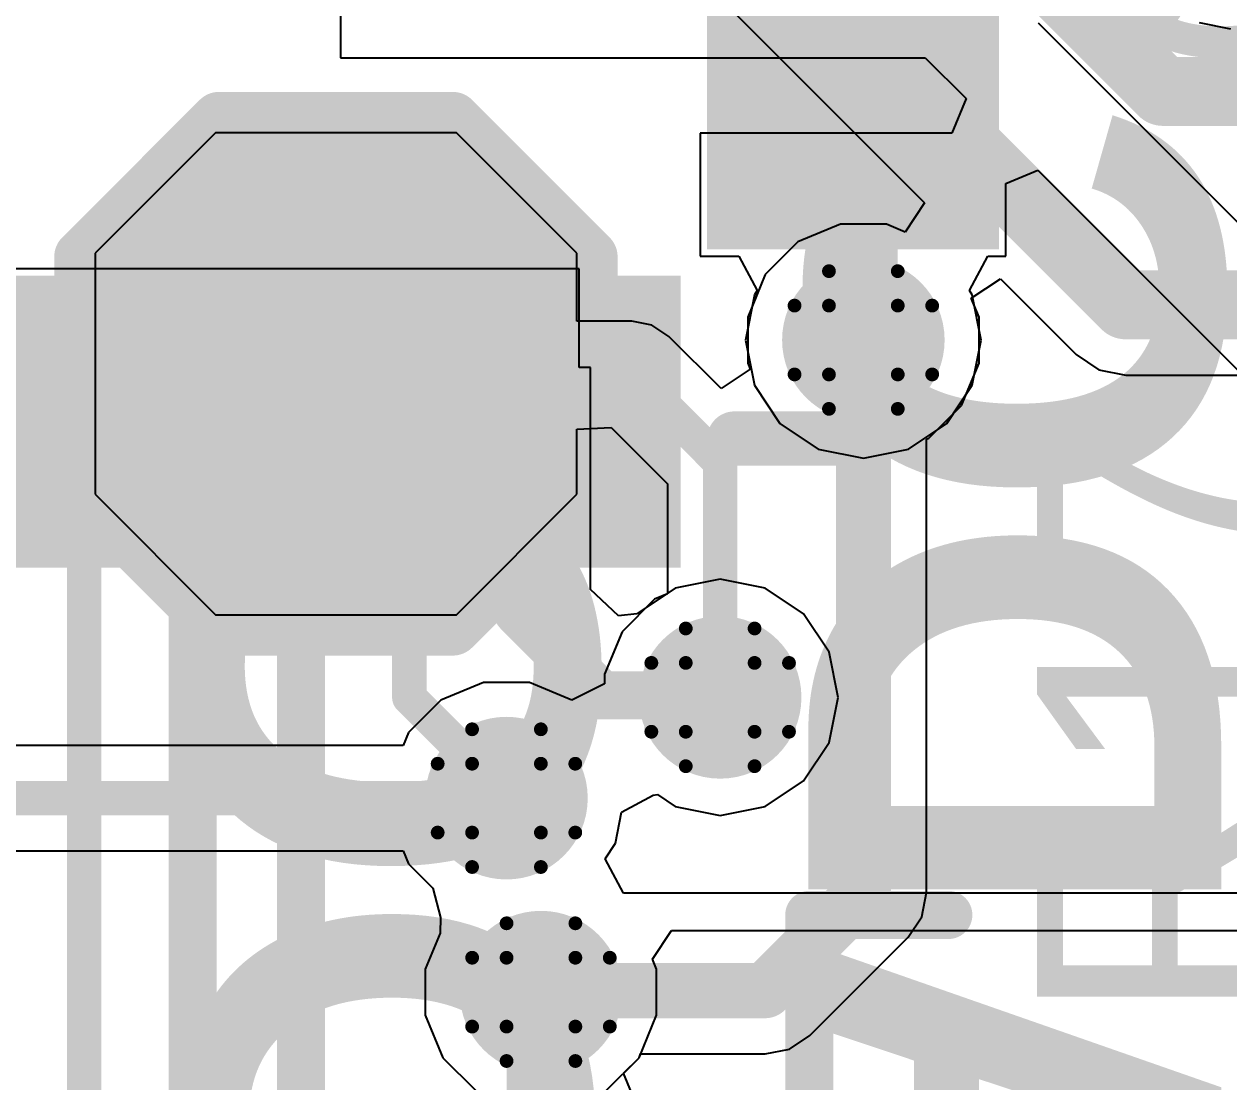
# Model space of a CAD drawing. Header units: inches. Extents: x -25 to 271, y -41 to 15.
# Drawn here: x 67.251 to 71.699, y -16.684 to -12.782 of the extents above; entities that cross this region are included whole.
import ezdxf

# ---------------------------------------------------------------- set-up
doc = ezdxf.new("R2010")
doc.units = ezdxf.units.IN
for name, color, linetype in [('Bottom Layer', 5, 'Continuous'), ('Bottom Overlay', 54, 'Continuous'), ('Bottom Paste', 16, 'Continuous'), ('Bottom Solder', 6, 'Continuous'), ('Drill Drawing', 1, 'Continuous'), ('Top Layer', 1, 'Continuous'), ('Top Overlay', 2, 'Continuous'), ('Top Paste', 8, 'Continuous'), ('Top Solder', 216, 'Continuous'), ('Via Holes', 16, 'Continuous')]:
    doc.layers.add(name, color=color, linetype=linetype)
doc.styles.add('Arial', font='', dxfattribs={"height": 0.2})
doc.styles.add('Arial_Bold', font='', dxfattribs={"height": 0.2})
doc.styles.get('Arial').set_extended_font_data('Arial')
doc.styles.get('Arial_Bold').set_extended_font_data('Arial', bold=True)

# ---------------------------------------------------------------- blocks, each defined once
blk = doc.blocks.new('TEST_POINT_B_87')
at = {"layer": 'Bottom Layer'}
blk.add_hatch(color=5, dxfattribs=at).paths.add_polyline_path([(0.3809999999999999, 0.7619999999999999), (-0.3809999999999999, 0.7619999999999999), (-0.7619999999999999, 0.3809999999999999), (-0.7619999999999999, -0.3809999999999999), (-0.3809999999999999, -0.7619999999999999), (0.3809999999999999, -0.7619999999999999), (0.7619999999999999, -0.3809999999999999), (0.7619999999999999, 0.3809999999999999)])
at = {"layer": 'Bottom Paste'}
blk.add_hatch(color=16, dxfattribs=at).paths.add_polyline_path([(0.3809999999999999, 0.7619999999999999), (-0.3809999999999999, 0.7619999999999999), (-0.7619999999999999, 0.3809999999999999), (-0.7619999999999999, -0.3809999999999999), (-0.3809999999999999, -0.7619999999999999), (0.3809999999999999, -0.7619999999999999), (0.7619999999999999, -0.3809999999999999), (0.7619999999999999, 0.3809999999999999)])
at = {"layer": 'Bottom Solder'}
blk.add_hatch(color=6, dxfattribs=at).paths.add_polyline_path([(0.4318, 0.8636), (-0.4318, 0.8636), (-0.8636, 0.4318), (-0.8636, -0.4318), (-0.4318, -0.8636), (0.4318, -0.8636), (0.8636, -0.4318), (0.8636, 0.4318)])
at = {"layer": 'Bottom Overlay'}
for points in [[(-0.4318, 0.9397999999999999, 0.1999996, 0.1999996, 0), (-0.9397999999999999, 0.4318, 0.1999996, 0.1999996, 0)], [(0.4318, 0.9397999999999999, 0.1999996, 0.1999996, 0), (-0.4318, 0.9397999999999999, 0.1999996, 0.1999996, 0)], [(0.9397999999999999, 0.4318, 0.1999996, 0.1999996, 0), (0.4318, 0.9397999999999999, 0.1999996, 0.1999996, 0)], [(-0.9397999999999999, 0.4318, 0.1999996, 0.1999996, 0), (-0.9397999999999999, -0.4318, 0.1999996, 0.1999996, 0)], [(0.9397999999999999, 0.4318, 0.1999996, 0.1999996, 0), (0.9397999999999999, -0.4318, 0.1999996, 0.1999996, 0)], [(-0.4318, -0.9397999999999999, 0.1999996, 0.1999996, 0), (-0.9397999999999999, -0.4318, 0.1999996, 0.1999996, 0)], [(0.9397999999999999, -0.4318, 0.1999996, 0.1999996, 0), (0.4318, -0.9397999999999999, 0.1999996, 0.1999996, 0)], [(0.4318, -0.9397999999999999, 0.1999996, 0.1999996, 0), (-0.4318, -0.9397999999999999, 0.1999996, 0.1999996, 0)]]:
    blk.add_lwpolyline(points, format="xyseb", dxfattribs=at)
for points in [[(-0.4817998999999999, 0.9397999999999999, 0.0999998, 0.0999998, 1), (-0.3818001, 0.9397999999999999, 0.0999998, 0.0999998, 1)], [(-0.4817998999999999, 0.9397999999999999, 0.0999998, 0.0999998, 1), (-0.3818001, 0.9397999999999999, 0.0999998, 0.0999998, 1)], [(0.3818001, 0.9397999999999999, 0.0999998, 0.0999998, 1), (0.4817998999999999, 0.9397999999999999, 0.0999998, 0.0999998, 1)], [(0.3818001, 0.9397999999999999, 0.0999998, 0.0999998, 1), (0.4817998999999999, 0.9397999999999999, 0.0999998, 0.0999998, 1)], [(-0.9897999000000001, 0.4318, 0.0999998, 0.0999998, 1), (-0.8898001, 0.4318, 0.0999998, 0.0999998, 1)], [(-0.9897999000000001, 0.4318, 0.0999998, 0.0999998, 1), (-0.8898001, 0.4318, 0.0999998, 0.0999998, 1)], [(0.8898001, 0.4318, 0.0999998, 0.0999998, 1), (0.9897999000000001, 0.4318, 0.0999998, 0.0999998, 1)], [(0.8898001, 0.4318, 0.0999998, 0.0999998, 1), (0.9897999000000001, 0.4318, 0.0999998, 0.0999998, 1)], [(-0.9897999000000001, -0.4318, 0.0999998, 0.0999998, 1), (-0.8898001, -0.4318, 0.0999998, 0.0999998, 1)], [(-0.9897999000000001, -0.4318, 0.0999998, 0.0999998, 1), (-0.8898001, -0.4318, 0.0999998, 0.0999998, 1)], [(0.8898001, -0.4318, 0.0999998, 0.0999998, 1), (0.9897999000000001, -0.4318, 0.0999998, 0.0999998, 1)], [(0.8898001, -0.4318, 0.0999998, 0.0999998, 1), (0.9897999000000001, -0.4318, 0.0999998, 0.0999998, 1)], [(-0.4817998999999999, -0.9397999999999999, 0.0999998, 0.0999998, 1), (-0.3818001, -0.9397999999999999, 0.0999998, 0.0999998, 1)], [(-0.4817998999999999, -0.9397999999999999, 0.0999998, 0.0999998, 1), (-0.3818001, -0.9397999999999999, 0.0999998, 0.0999998, 1)], [(0.3818001, -0.9397999999999999, 0.0999998, 0.0999998, 1), (0.4817998999999999, -0.9397999999999999, 0.0999998, 0.0999998, 1)], [(0.3818001, -0.9397999999999999, 0.0999998, 0.0999998, 1), (0.4817998999999999, -0.9397999999999999, 0.0999998, 0.0999998, 1)]]:
    blk.add_lwpolyline(points, format="xyseb", close=True, dxfattribs=at)
blk = doc.blocks.new('QFN_56__7X7__126')
at = {"layer": 'Top Layer'}
for points in [[(2.10000088, 3.000502), (2.10000088, 3.875501519999999), (2.30000048, 3.875501519999999), (2.30000048, 3.000502)], [(2.50000008, 3.000502), (2.50000008, 3.875501519999999), (2.69999968, 3.875501519999999), (2.69999968, 3.000502)], [(3.00049946, 2.70000222), (3.87549898, 2.70000222), (3.87549898, 2.50000262), (3.00049946, 2.50000262)], [(3.00049946, 2.30000302), (3.87549898, 2.30000302), (3.87549898, 2.10000342), (3.00049946, 2.10000342)], [(3.00049946, 1.90000128), (3.87549898, 1.90000128), (3.87549898, 1.70000168), (3.00049946, 1.70000168)], [(3.00049946, 1.50000208), (3.87549898, 1.50000208), (3.87549898, 1.30000248), (3.00049946, 1.30000248)], [(3.00049946, 1.10000288), (3.87549898, 1.10000288), (3.87549898, 0.9000032799999999), (3.00049946, 0.9000032799999999)], [(3.00049946, 0.7000011399999999), (3.87549898, 0.7000011399999999), (3.87549898, 0.50000154), (3.00049946, 0.50000154)]]:
    blk.add_hatch(color=1, dxfattribs=at).paths.add_polyline_path(points)
at = {"layer": 'Top Paste'}
for points in [[(2.10000088, 3.000502), (2.10000088, 3.875501519999999), (2.30000048, 3.875501519999999), (2.30000048, 3.000502)], [(2.50000008, 3.000502), (2.50000008, 3.875501519999999), (2.69999968, 3.875501519999999), (2.69999968, 3.000502)], [(3.00049946, 2.70000222), (3.87549898, 2.70000222), (3.87549898, 2.50000262), (3.00049946, 2.50000262)], [(3.00049946, 2.30000302), (3.87549898, 2.30000302), (3.87549898, 2.10000342), (3.00049946, 2.10000342)], [(3.00049946, 1.90000128), (3.87549898, 1.90000128), (3.87549898, 1.70000168), (3.00049946, 1.70000168)], [(3.00049946, 1.50000208), (3.87549898, 1.50000208), (3.87549898, 1.30000248), (3.00049946, 1.30000248)], [(3.00049946, 1.10000288), (3.87549898, 1.10000288), (3.87549898, 0.9000032799999999), (3.00049946, 0.9000032799999999)], [(3.00049946, 0.7000011399999999), (3.87549898, 0.7000011399999999), (3.87549898, 0.50000154), (3.00049946, 0.50000154)]]:
    blk.add_hatch(color=8, dxfattribs=at).paths.add_polyline_path(points)
at = {"layer": 'Top Solder'}
for points in [[(1.59839914, 2.898902), (1.59839914, 3.97710152), (2.00159874, 3.97710152), (2.00159874, 2.898902)], [(1.99840088, 2.898902), (1.99840088, 3.97710152), (2.40160048, 3.97710152), (2.40160048, 2.898902)], [(2.39840008, 2.898902), (2.39840008, 3.97710152), (2.80159968, 3.97710152), (2.80159968, 2.898902)], [(2.89889946, 2.80160222), (3.97709898, 2.80160222), (3.97709898, 2.39840262), (2.89889946, 2.39840262)], [(2.89889946, 2.40160302), (3.97709898, 2.40160302), (3.97709898, 1.99840342), (2.89889946, 1.99840342)], [(2.89889946, 2.00160128), (3.97709898, 2.00160128), (3.97709898, 1.59840168), (2.89889946, 1.59840168)], [(2.89889946, 1.60160208), (3.97709898, 1.60160208), (3.97709898, 1.19840248), (2.89889946, 1.19840248)], [(2.89889946, 1.20160288), (3.97709898, 1.20160288), (3.97709898, 0.7984032799999999), (2.89889946, 0.7984032799999999)], [(2.89889946, 0.8016011399999999), (3.97709898, 0.8016011399999999), (3.97709898, 0.39840154), (2.89889946, 0.39840154)], [(2.89889946, 0.40160194), (3.97709898, 0.40160194), (3.97709898, -0.00159766), (2.89889946, -0.00159766)]]:
    blk.add_hatch(color=216, dxfattribs=at).paths.add_polyline_path(points)
at = {"layer": 'Top Overlay'}
for points in [[(3.50000062, 3.50000316, 0.1999996, 0.1999996, 0), (2.99999908, 3.50000316, 0.1999996, 0.1999996, 0)], [(3.50000062, 3.00000162, 0.1999996, 0.1999996, 0), (3.50000062, 3.50000316, 0.1999996, 0.1999996, 0)]]:
    blk.add_lwpolyline(points, format="xyseb", dxfattribs=at)
for points in [[(2.94999918, 3.50000316, 0.0999998, 0.0999998, 1), (3.04999898, 3.50000316, 0.0999998, 0.0999998, 1)], [(3.45000072, 3.50000316, 0.0999998, 0.0999998, 1), (3.55000052, 3.50000316, 0.0999998, 0.0999998, 1)], [(3.45000072, 3.50000316, 0.0999998, 0.0999998, 1), (3.55000052, 3.50000316, 0.0999998, 0.0999998, 1)], [(3.45000072, 3.00000162, 0.0999998, 0.0999998, 1), (3.55000052, 3.00000162, 0.0999998, 0.0999998, 1)]]:
    blk.add_lwpolyline(points, format="xyseb", close=True, dxfattribs=at)

msp = doc.modelspace()

# ---------------------------------------------------------------- hatches: boundary and pattern name
at = {"layer": 'Bottom Layer'}
h = msp.add_hatch(color=5, dxfattribs=at)
edge = h.paths.add_edge_path()
edge.add_arc((70.34922175999999, -13.94719588), 0.2999994, 0, 360)
h = msp.add_hatch(color=5, dxfattribs=at)
edge = h.paths.add_edge_path()
edge.add_arc((69.82062236, -15.2654), 0.2999994, 0, 360)
h = msp.add_hatch(color=5, dxfattribs=at)
edge = h.paths.add_edge_path()
edge.add_arc((69.0317898, -15.6372941), 0.2999994, 0, 360)
h = msp.add_hatch(color=5, dxfattribs=at)
edge = h.paths.add_edge_path()
edge.add_arc((69.15911999999999, -16.35305594), 0.2999994, 0, 360)
at = {"layer": 'Top Layer'}
h = msp.add_hatch(color=1, dxfattribs=at)
edge = h.paths.add_edge_path()
edge.add_arc((70.34922175999999, -13.94719588), 0.2999994, 0, 360)
h = msp.add_hatch(color=1, dxfattribs=at)
edge = h.paths.add_edge_path()
edge.add_arc((69.82062236, -15.2654), 0.2999994, 0, 360)
h = msp.add_hatch(color=1, dxfattribs=at)
edge = h.paths.add_edge_path()
edge.add_arc((69.0317898, -15.6372941), 0.2999994, 0, 360)
h = msp.add_hatch(color=1, dxfattribs=at)
edge = h.paths.add_edge_path()
edge.add_arc((69.15911999999999, -16.35305594), 0.2999994, 0, 360)
at = {"layer": 'Via Holes'}
h = msp.add_hatch(color=7, dxfattribs=at)
edge = h.paths.add_edge_path()
edge.add_arc((70.34922175999999, -13.94719588), 0.1499997, 0, 360)
h = msp.add_hatch(color=7, dxfattribs=at)
edge = h.paths.add_edge_path()
edge.add_arc((69.82062236, -15.2654), 0.1499997, 0, 360)
h = msp.add_hatch(color=7, dxfattribs=at)
edge = h.paths.add_edge_path()
edge.add_arc((69.0317898, -15.6372941), 0.1499997, 0, 360)
h = msp.add_hatch(color=7, dxfattribs=at)
edge = h.paths.add_edge_path()
edge.add_arc((69.15911999999999, -16.35305594), 0.1499997, 0, 360)

# ---------------------------------------------------------------- linework, layer by layer
at = {"layer": 'Bottom Layer'}
for p, q in [((68.7052855, -11.57134592), (70.57502013999999, -13.44108056)), ((67.9577, -13.1826), (67.5132, -13.6271)), ((68.8467, -13.1826), (67.9577, -13.1826)), ((69.2912, -13.6271), (68.8467, -13.1826)), ((70.57502013999999, -13.44108056), (70.50307971999999, -13.54874608)), ((70.2642867, -13.52019648), (70.10734771999999, -13.58520524)), ((70.43415681999998, -13.52019648), (70.2642867, -13.52019648)), ((70.50307971999999, -13.54874608), (70.43415681999998, -13.52019648)), ((70.10734771999999, -13.58520524), (69.98723112, -13.70532184)), ((67.5132, -13.6271), (67.5132, -14.5161)), ((69.2912, -13.87736874), (69.2912, -13.6271)), ((69.98723112, -13.70532184), (69.92222236, -13.86226082)), ((70.74767156, -13.79333792), (70.85533708, -13.7213975)), ((70.85533708, -13.7213975), (71.13466342, -14.00072384)), ((70.77622115999999, -13.86226082), (70.74767156, -13.79333792)), ((69.92222236, -13.86226082), (69.92222236, -14.03213094)), ((70.77622115999999, -14.03213094), (70.77622115999999, -13.86226082)), ((69.4944, -13.87736874), (69.2912, -13.87736874)), ((69.56873055999999, -13.89215408), (69.4944, -13.87736874)), ((69.63174287999999, -13.93425712), (69.56873055999999, -13.89215408)), ((69.82374909999999, -14.12626334), (69.63174287999999, -13.93425712)), ((71.13466342, -14.00072384), (71.21868153999999, -14.05686292)), ((69.92222236, -14.03213094), (69.93141462, -14.05432292)), ((70.7112124, -14.18906992), (70.77622115999999, -14.03213094)), ((69.93141462, -14.05432292), (69.82374909999999, -14.12626334)), ((71.21868153999999, -14.05686292), (71.31778725999999, -14.07657586)), ((71.31778725999999, -14.07657586), (71.99431118, -14.07657586)), ((70.59109579999999, -14.30918652), (70.7112124, -14.18906992)), ((69.2912, -14.27610302), (69.4182, -14.27008576)), ((69.2912, -14.5161), (69.2912, -14.27610302)), ((69.4182, -14.27008576), (69.62639109999999, -14.47827686)), ((70.58229978, -14.31282888), (70.59109579999999, -14.30918652)), ((70.58229978, -15.98537824), (70.58229978, -14.31282888)), ((69.62639109999999, -14.47827686), (69.62639109999999, -14.88367356)), ((67.5132, -14.5161), (67.9577, -14.9606)), ((68.8467, -14.9606), (69.2912, -14.5161)), ((69.62639109999999, -14.88367356), (69.57874831999999, -14.90340936)), ((69.57874831999999, -14.90340936), (69.45863172, -15.02352596)), ((67.9577, -14.9606), (68.8467, -14.9606)), ((69.45863172, -15.02352596), (69.39362296, -15.18046494)), ((68.94685473999999, -15.2102947), (68.78991576, -15.27530346)), ((69.11672485999999, -15.2102947), (68.94685473999999, -15.2102947)), ((69.2736613, -15.27530346), (69.11672485999999, -15.2102947)), ((69.39362296, -15.18046494), (69.39362296, -15.21565664)), ((69.39362296, -15.21565664), (69.2736613, -15.27530346)), ((68.78991576, -15.27530346), (68.66979916, -15.39542006)), ((68.66979916, -15.39542006), (68.65006335999999, -15.44306284)), ((68.65006335999999, -15.44306284), (66.2637486, -15.44306284)), ((66.25237448, -15.83152536), (68.65006335999999, -15.83152536)), ((68.65006335999999, -15.83152536), (68.66979916, -15.87916814)), ((68.66979916, -15.87916814), (68.7596669, -15.96903588)), ((68.7596669, -15.96903588), (68.78825968, -16.07752944)), ((70.56455788, -16.07457288), (70.58229978, -15.98537824)), ((68.78825968, -16.07752944), (68.78703286, -16.13555574)), ((70.51403219999999, -16.15018868), (70.56455788, -16.07457288)), ((68.78703286, -16.13555574), (68.7321206, -16.26812088)), ((70.15171644, -16.51250444), (70.51403219999999, -16.15018868)), ((68.7321206, -16.26812088), (68.7321206, -16.437991)), ((68.7321206, -16.437991), (68.79712936, -16.59492998)), ((70.07610064, -16.56303012), (70.15171644, -16.51250444)), ((69.52111064, -16.59492998), (69.52697549999999, -16.58077202)), ((69.52697549999999, -16.58077202), (69.98690599999999, -16.58077202)), ((69.98690599999999, -16.58077202), (70.07610064, -16.56303012)), ((68.79712936, -16.59492998), (68.91724595999999, -16.71504658)), ((69.40099403999999, -16.71504658), (69.52111064, -16.59492998))]:
    msp.add_line(p, q, dxfattribs=at)
for points in [[(69.723, -11.2981994, 0.254, 0.254, 0), (71.45500059999999, -13.0302, 0.254, 0.254, 0)], [(68.88840934, -11.38822208, 0.254, 0.254, 0), (71.31778725999999, -13.8176, 0.254, 0.254, 0)], [(71.45500059999999, -13.0302, 0.254, 0.254, 0), (72.99194952, -13.0302, 0.254, 0.254, 0)], [(71.31778725999999, -13.8176, 0.254, 0.254, 0), (72.33919999999999, -13.8176, 0.254, 0.254, 0)], [(70.34922175999999, -15.98537824, 0.2032, 0.2032, 0), (70.34922175999999, -13.94719588, 0.2032, 0.2032, 0)], [(68.4022, -14.0716, 0.127, 0.127, 0), (69.4944, -14.0716, 0.127, 0.127, 0)], [(69.4944, -14.0716, 0.127, 0.127, 0), (69.82062236, -14.39782236, 0.127, 0.127, 0)], [(69.82062236, -15.2654, 0.127, 0.127, 0), (69.82062236, -14.39782236, 0.127, 0.127, 0)], [(66.1832941, -15.6372941, 0.127, 0.127, 0), (69.0317898, -15.6372941, 0.127, 0.127, 0)], [(69.98690599999999, -16.347694, 0.2032, 0.2032, 0), (70.34922175999999, -15.98537824, 0.2032, 0.2032, 0)], [(69.15911999999999, -16.35305594, 0.2032, 0.2032, 0), (69.16448193999999, -16.347694, 0.2032, 0.2032, 0)], [(69.16448193999999, -16.347694, 0.2032, 0.2032, 0), (69.98690599999999, -16.347694, 0.2032, 0.2032, 0)]]:
    msp.add_lwpolyline(points, format="xyseb", dxfattribs=at)
for points in [[(71.3915006, -13.0302, 0.127, 0.127, 1), (71.5185006, -13.0302, 0.127, 0.127, 1)], [(71.3915006, -13.0302, 0.127, 0.127, 1), (71.5185006, -13.0302, 0.127, 0.127, 1)], [(71.25428726, -13.8176, 0.127, 0.127, 1), (71.38128726, -13.8176, 0.127, 0.127, 1)], [(71.25428726, -13.8176, 0.127, 0.127, 1), (71.38128726, -13.8176, 0.127, 0.127, 1)], [(70.29842176, -13.94719588, 0.1016, 0.1016, 1), (70.40002176, -13.94719588, 0.1016, 0.1016, 1)], [(68.37044999999999, -14.0716, 0.0635, 0.0635, 1), (68.43395, -14.0716, 0.0635, 0.0635, 1)], [(69.46265, -14.0716, 0.0635, 0.0635, 1), (69.52615, -14.0716, 0.0635, 0.0635, 1)], [(69.46265, -14.0716, 0.0635, 0.0635, 1), (69.52615, -14.0716, 0.0635, 0.0635, 1)], [(69.78887236, -14.39782236, 0.0635, 0.0635, 1), (69.85237235999999, -14.39782236, 0.0635, 0.0635, 1)], [(69.78887236, -14.39782236, 0.0635, 0.0635, 1), (69.85237235999999, -14.39782236, 0.0635, 0.0635, 1)], [(69.78887236, -15.2654, 0.0635, 0.0635, 1), (69.85237235999999, -15.2654, 0.0635, 0.0635, 1)], [(69.0000398, -15.6372941, 0.0635, 0.0635, 1), (69.0635398, -15.6372941, 0.0635, 0.0635, 1)], [(70.29842176, -15.98537824, 0.1016, 0.1016, 1), (70.40002176, -15.98537824, 0.1016, 0.1016, 1)], [(70.29842176, -15.98537824, 0.1016, 0.1016, 1), (70.40002176, -15.98537824, 0.1016, 0.1016, 1)], [(69.10831999999999, -16.35305594, 0.1016, 0.1016, 1), (69.20992, -16.35305594, 0.1016, 0.1016, 1)], [(69.11368194, -16.347694, 0.1016, 0.1016, 1), (69.21528194, -16.347694, 0.1016, 0.1016, 1)], [(69.11368194, -16.347694, 0.1016, 0.1016, 1), (69.21528194, -16.347694, 0.1016, 0.1016, 1)], [(69.936106, -16.347694, 0.1016, 0.1016, 1), (70.037706, -16.347694, 0.1016, 0.1016, 1)], [(69.936106, -16.347694, 0.1016, 0.1016, 1), (70.037706, -16.347694, 0.1016, 0.1016, 1)]]:
    msp.add_lwpolyline(points, format="xyseb", close=True, dxfattribs=at)
at = {"layer": 'Drill Drawing'}
for points in [[(70.22222176, -13.82019588, 0.0508, 0.0508, 0), (70.22222176, -13.69319588, 0.0508, 0.0508, 0)], [(70.22222176, -13.69319588, 0.0508, 0.0508, 0), (70.47622176, -13.69319588, 0.0508, 0.0508, 0)], [(70.47622176, -13.82019588, 0.0508, 0.0508, 0), (70.47622176, -13.69319588, 0.0508, 0.0508, 0)], [(70.09522176, -14.07419588, 0.0508, 0.0508, 0), (70.09522176, -13.82019588, 0.0508, 0.0508, 0)], [(70.09522176, -13.82019588, 0.0508, 0.0508, 0), (70.22222176, -13.82019588, 0.0508, 0.0508, 0)], [(70.47622176, -13.82019588, 0.0508, 0.0508, 0), (70.60322176, -13.82019588, 0.0508, 0.0508, 0)], [(70.60322176, -14.07419588, 0.0508, 0.0508, 0), (70.60322176, -13.82019588, 0.0508, 0.0508, 0)], [(70.09522176, -14.07419588, 0.0508, 0.0508, 0), (70.22222176, -14.07419588, 0.0508, 0.0508, 0)], [(70.22222176, -14.20119588, 0.0508, 0.0508, 0), (70.22222176, -14.07419588, 0.0508, 0.0508, 0)], [(70.47622176, -14.07419588, 0.0508, 0.0508, 0), (70.60322176, -14.07419588, 0.0508, 0.0508, 0)], [(70.47622176, -14.20119588, 0.0508, 0.0508, 0), (70.47622176, -14.07419588, 0.0508, 0.0508, 0)], [(70.22222176, -14.20119588, 0.0508, 0.0508, 0), (70.47622176, -14.20119588, 0.0508, 0.0508, 0)], [(69.69362235999999, -15.1384, 0.0508, 0.0508, 0), (69.69362235999999, -15.0114, 0.0508, 0.0508, 0)], [(69.69362235999999, -15.0114, 0.0508, 0.0508, 0), (69.94762236, -15.0114, 0.0508, 0.0508, 0)], [(69.94762236, -15.1384, 0.0508, 0.0508, 0), (69.94762236, -15.0114, 0.0508, 0.0508, 0)], [(69.56662236, -15.3924, 0.0508, 0.0508, 0), (69.56662236, -15.1384, 0.0508, 0.0508, 0)], [(69.56662236, -15.1384, 0.0508, 0.0508, 0), (69.69362235999999, -15.1384, 0.0508, 0.0508, 0)], [(69.94762236, -15.1384, 0.0508, 0.0508, 0), (70.07462235999999, -15.1384, 0.0508, 0.0508, 0)], [(70.07462235999999, -15.3924, 0.0508, 0.0508, 0), (70.07462235999999, -15.1384, 0.0508, 0.0508, 0)], [(68.9047898, -15.5102941, 0.0508, 0.0508, 0), (68.9047898, -15.3832941, 0.0508, 0.0508, 0)], [(68.9047898, -15.3832941, 0.0508, 0.0508, 0), (69.1587898, -15.3832941, 0.0508, 0.0508, 0)], [(69.1587898, -15.5102941, 0.0508, 0.0508, 0), (69.1587898, -15.3832941, 0.0508, 0.0508, 0)], [(69.56662236, -15.3924, 0.0508, 0.0508, 0), (69.69362235999999, -15.3924, 0.0508, 0.0508, 0)], [(69.69362235999999, -15.5194, 0.0508, 0.0508, 0), (69.69362235999999, -15.3924, 0.0508, 0.0508, 0)], [(69.94762236, -15.3924, 0.0508, 0.0508, 0), (70.07462235999999, -15.3924, 0.0508, 0.0508, 0)], [(69.94762236, -15.5194, 0.0508, 0.0508, 0), (69.94762236, -15.3924, 0.0508, 0.0508, 0)], [(68.7777898, -15.7642941, 0.0508, 0.0508, 0), (68.7777898, -15.5102941, 0.0508, 0.0508, 0)], [(68.7777898, -15.5102941, 0.0508, 0.0508, 0), (68.9047898, -15.5102941, 0.0508, 0.0508, 0)], [(69.1587898, -15.5102941, 0.0508, 0.0508, 0), (69.2857898, -15.5102941, 0.0508, 0.0508, 0)], [(69.2857898, -15.7642941, 0.0508, 0.0508, 0), (69.2857898, -15.5102941, 0.0508, 0.0508, 0)], [(69.69362235999999, -15.5194, 0.0508, 0.0508, 0), (69.94762236, -15.5194, 0.0508, 0.0508, 0)], [(68.7777898, -15.7642941, 0.0508, 0.0508, 0), (68.9047898, -15.7642941, 0.0508, 0.0508, 0)], [(68.9047898, -15.8912941, 0.0508, 0.0508, 0), (68.9047898, -15.7642941, 0.0508, 0.0508, 0)], [(69.1587898, -15.7642941, 0.0508, 0.0508, 0), (69.2857898, -15.7642941, 0.0508, 0.0508, 0)], [(69.1587898, -15.8912941, 0.0508, 0.0508, 0), (69.1587898, -15.7642941, 0.0508, 0.0508, 0)], [(68.9047898, -15.8912941, 0.0508, 0.0508, 0), (69.1587898, -15.8912941, 0.0508, 0.0508, 0)], [(69.03211999999999, -16.22605594, 0.0508, 0.0508, 0), (69.03211999999999, -16.09905594, 0.0508, 0.0508, 0)], [(69.03211999999999, -16.09905594, 0.0508, 0.0508, 0), (69.28612, -16.09905594, 0.0508, 0.0508, 0)], [(69.28612, -16.22605594, 0.0508, 0.0508, 0), (69.28612, -16.09905594, 0.0508, 0.0508, 0)], [(68.90512, -16.48005594, 0.0508, 0.0508, 0), (68.90512, -16.22605594, 0.0508, 0.0508, 0)], [(68.90512, -16.22605594, 0.0508, 0.0508, 0), (69.03211999999999, -16.22605594, 0.0508, 0.0508, 0)], [(69.28612, -16.22605594, 0.0508, 0.0508, 0), (69.41311999999999, -16.22605594, 0.0508, 0.0508, 0)], [(69.41311999999999, -16.48005594, 0.0508, 0.0508, 0), (69.41311999999999, -16.22605594, 0.0508, 0.0508, 0)], [(68.90512, -16.48005594, 0.0508, 0.0508, 0), (69.03211999999999, -16.48005594, 0.0508, 0.0508, 0)], [(69.03211999999999, -16.60705594, 0.0508, 0.0508, 0), (69.03211999999999, -16.48005594, 0.0508, 0.0508, 0)], [(69.28612, -16.48005594, 0.0508, 0.0508, 0), (69.41311999999999, -16.48005594, 0.0508, 0.0508, 0)], [(69.28612, -16.60705594, 0.0508, 0.0508, 0), (69.28612, -16.48005594, 0.0508, 0.0508, 0)], [(69.03211999999999, -16.60705594, 0.0508, 0.0508, 0), (69.28612, -16.60705594, 0.0508, 0.0508, 0)]]:
    msp.add_lwpolyline(points, format="xyseb", dxfattribs=at)
for points in [[(70.20952175999999, -13.69319588, 0.0254, 0.0254, 1), (70.23492176, -13.69319588, 0.0254, 0.0254, 1)], [(70.20952175999999, -13.69319588, 0.0254, 0.0254, 1), (70.23492176, -13.69319588, 0.0254, 0.0254, 1)], [(70.46352175999999, -13.69319588, 0.0254, 0.0254, 1), (70.48892176, -13.69319588, 0.0254, 0.0254, 1)], [(70.46352175999999, -13.69319588, 0.0254, 0.0254, 1), (70.48892176, -13.69319588, 0.0254, 0.0254, 1)], [(70.08252175999999, -13.82019588, 0.0254, 0.0254, 1), (70.10792176, -13.82019588, 0.0254, 0.0254, 1)], [(70.08252175999999, -13.82019588, 0.0254, 0.0254, 1), (70.10792176, -13.82019588, 0.0254, 0.0254, 1)], [(70.20952175999999, -13.82019588, 0.0254, 0.0254, 1), (70.23492176, -13.82019588, 0.0254, 0.0254, 1)], [(70.20952175999999, -13.82019588, 0.0254, 0.0254, 1), (70.23492176, -13.82019588, 0.0254, 0.0254, 1)], [(70.46352175999999, -13.82019588, 0.0254, 0.0254, 1), (70.48892176, -13.82019588, 0.0254, 0.0254, 1)], [(70.46352175999999, -13.82019588, 0.0254, 0.0254, 1), (70.48892176, -13.82019588, 0.0254, 0.0254, 1)], [(70.59052175999999, -13.82019588, 0.0254, 0.0254, 1), (70.61592175999999, -13.82019588, 0.0254, 0.0254, 1)], [(70.59052175999999, -13.82019588, 0.0254, 0.0254, 1), (70.61592175999999, -13.82019588, 0.0254, 0.0254, 1)], [(70.08252175999999, -14.07419588, 0.0254, 0.0254, 1), (70.10792176, -14.07419588, 0.0254, 0.0254, 1)], [(70.08252175999999, -14.07419588, 0.0254, 0.0254, 1), (70.10792176, -14.07419588, 0.0254, 0.0254, 1)], [(70.20952175999999, -14.07419588, 0.0254, 0.0254, 1), (70.23492176, -14.07419588, 0.0254, 0.0254, 1)], [(70.20952175999999, -14.07419588, 0.0254, 0.0254, 1), (70.23492176, -14.07419588, 0.0254, 0.0254, 1)], [(70.46352175999999, -14.07419588, 0.0254, 0.0254, 1), (70.48892176, -14.07419588, 0.0254, 0.0254, 1)], [(70.46352175999999, -14.07419588, 0.0254, 0.0254, 1), (70.48892176, -14.07419588, 0.0254, 0.0254, 1)], [(70.59052175999999, -14.07419588, 0.0254, 0.0254, 1), (70.61592175999999, -14.07419588, 0.0254, 0.0254, 1)], [(70.59052175999999, -14.07419588, 0.0254, 0.0254, 1), (70.61592175999999, -14.07419588, 0.0254, 0.0254, 1)], [(70.20952175999999, -14.20119588, 0.0254, 0.0254, 1), (70.23492176, -14.20119588, 0.0254, 0.0254, 1)], [(70.20952175999999, -14.20119588, 0.0254, 0.0254, 1), (70.23492176, -14.20119588, 0.0254, 0.0254, 1)], [(70.46352175999999, -14.20119588, 0.0254, 0.0254, 1), (70.48892176, -14.20119588, 0.0254, 0.0254, 1)], [(70.46352175999999, -14.20119588, 0.0254, 0.0254, 1), (70.48892176, -14.20119588, 0.0254, 0.0254, 1)], [(69.68092236, -15.0114, 0.0254, 0.0254, 1), (69.70632236, -15.0114, 0.0254, 0.0254, 1)], [(69.68092236, -15.0114, 0.0254, 0.0254, 1), (69.70632236, -15.0114, 0.0254, 0.0254, 1)], [(69.93492235999999, -15.0114, 0.0254, 0.0254, 1), (69.96032236, -15.0114, 0.0254, 0.0254, 1)], [(69.93492235999999, -15.0114, 0.0254, 0.0254, 1), (69.96032236, -15.0114, 0.0254, 0.0254, 1)], [(69.55392236, -15.1384, 0.0254, 0.0254, 1), (69.57932235999999, -15.1384, 0.0254, 0.0254, 1)], [(69.55392236, -15.1384, 0.0254, 0.0254, 1), (69.57932235999999, -15.1384, 0.0254, 0.0254, 1)], [(69.68092236, -15.1384, 0.0254, 0.0254, 1), (69.70632236, -15.1384, 0.0254, 0.0254, 1)], [(69.68092236, -15.1384, 0.0254, 0.0254, 1), (69.70632236, -15.1384, 0.0254, 0.0254, 1)], [(69.93492235999999, -15.1384, 0.0254, 0.0254, 1), (69.96032236, -15.1384, 0.0254, 0.0254, 1)], [(69.93492235999999, -15.1384, 0.0254, 0.0254, 1), (69.96032236, -15.1384, 0.0254, 0.0254, 1)], [(70.06192236, -15.1384, 0.0254, 0.0254, 1), (70.08732236, -15.1384, 0.0254, 0.0254, 1)], [(70.06192236, -15.1384, 0.0254, 0.0254, 1), (70.08732236, -15.1384, 0.0254, 0.0254, 1)], [(68.8920898, -15.3832941, 0.0254, 0.0254, 1), (68.91748979999998, -15.3832941, 0.0254, 0.0254, 1)], [(68.8920898, -15.3832941, 0.0254, 0.0254, 1), (68.91748979999998, -15.3832941, 0.0254, 0.0254, 1)], [(69.1460898, -15.3832941, 0.0254, 0.0254, 1), (69.1714898, -15.3832941, 0.0254, 0.0254, 1)], [(69.1460898, -15.3832941, 0.0254, 0.0254, 1), (69.1714898, -15.3832941, 0.0254, 0.0254, 1)], [(69.55392236, -15.3924, 0.0254, 0.0254, 1), (69.57932235999999, -15.3924, 0.0254, 0.0254, 1)], [(69.55392236, -15.3924, 0.0254, 0.0254, 1), (69.57932235999999, -15.3924, 0.0254, 0.0254, 1)], [(69.68092236, -15.3924, 0.0254, 0.0254, 1), (69.70632236, -15.3924, 0.0254, 0.0254, 1)], [(69.68092236, -15.3924, 0.0254, 0.0254, 1), (69.70632236, -15.3924, 0.0254, 0.0254, 1)], [(69.93492235999999, -15.3924, 0.0254, 0.0254, 1), (69.96032236, -15.3924, 0.0254, 0.0254, 1)], [(69.93492235999999, -15.3924, 0.0254, 0.0254, 1), (69.96032236, -15.3924, 0.0254, 0.0254, 1)], [(70.06192236, -15.3924, 0.0254, 0.0254, 1), (70.08732236, -15.3924, 0.0254, 0.0254, 1)], [(70.06192236, -15.3924, 0.0254, 0.0254, 1), (70.08732236, -15.3924, 0.0254, 0.0254, 1)], [(68.7650898, -15.5102941, 0.0254, 0.0254, 1), (68.79048979999999, -15.5102941, 0.0254, 0.0254, 1)], [(68.7650898, -15.5102941, 0.0254, 0.0254, 1), (68.79048979999999, -15.5102941, 0.0254, 0.0254, 1)], [(68.8920898, -15.5102941, 0.0254, 0.0254, 1), (68.91748979999998, -15.5102941, 0.0254, 0.0254, 1)], [(68.8920898, -15.5102941, 0.0254, 0.0254, 1), (68.91748979999998, -15.5102941, 0.0254, 0.0254, 1)], [(69.1460898, -15.5102941, 0.0254, 0.0254, 1), (69.1714898, -15.5102941, 0.0254, 0.0254, 1)], [(69.1460898, -15.5102941, 0.0254, 0.0254, 1), (69.1714898, -15.5102941, 0.0254, 0.0254, 1)], [(69.2730898, -15.5102941, 0.0254, 0.0254, 1), (69.2984898, -15.5102941, 0.0254, 0.0254, 1)], [(69.2730898, -15.5102941, 0.0254, 0.0254, 1), (69.2984898, -15.5102941, 0.0254, 0.0254, 1)], [(69.68092236, -15.5194, 0.0254, 0.0254, 1), (69.70632236, -15.5194, 0.0254, 0.0254, 1)], [(69.68092236, -15.5194, 0.0254, 0.0254, 1), (69.70632236, -15.5194, 0.0254, 0.0254, 1)], [(69.93492235999999, -15.5194, 0.0254, 0.0254, 1), (69.96032236, -15.5194, 0.0254, 0.0254, 1)], [(69.93492235999999, -15.5194, 0.0254, 0.0254, 1), (69.96032236, -15.5194, 0.0254, 0.0254, 1)], [(68.7650898, -15.7642941, 0.0254, 0.0254, 1), (68.79048979999999, -15.7642941, 0.0254, 0.0254, 1)], [(68.7650898, -15.7642941, 0.0254, 0.0254, 1), (68.79048979999999, -15.7642941, 0.0254, 0.0254, 1)], [(68.8920898, -15.7642941, 0.0254, 0.0254, 1), (68.91748979999998, -15.7642941, 0.0254, 0.0254, 1)], [(68.8920898, -15.7642941, 0.0254, 0.0254, 1), (68.91748979999998, -15.7642941, 0.0254, 0.0254, 1)], [(69.1460898, -15.7642941, 0.0254, 0.0254, 1), (69.1714898, -15.7642941, 0.0254, 0.0254, 1)], [(69.1460898, -15.7642941, 0.0254, 0.0254, 1), (69.1714898, -15.7642941, 0.0254, 0.0254, 1)], [(69.2730898, -15.7642941, 0.0254, 0.0254, 1), (69.2984898, -15.7642941, 0.0254, 0.0254, 1)], [(69.2730898, -15.7642941, 0.0254, 0.0254, 1), (69.2984898, -15.7642941, 0.0254, 0.0254, 1)], [(68.8920898, -15.8912941, 0.0254, 0.0254, 1), (68.91748979999998, -15.8912941, 0.0254, 0.0254, 1)], [(68.8920898, -15.8912941, 0.0254, 0.0254, 1), (68.91748979999998, -15.8912941, 0.0254, 0.0254, 1)], [(69.1460898, -15.8912941, 0.0254, 0.0254, 1), (69.1714898, -15.8912941, 0.0254, 0.0254, 1)], [(69.1460898, -15.8912941, 0.0254, 0.0254, 1), (69.1714898, -15.8912941, 0.0254, 0.0254, 1)], [(69.01942, -16.09905594, 0.0254, 0.0254, 1), (69.04482, -16.09905594, 0.0254, 0.0254, 1)], [(69.01942, -16.09905594, 0.0254, 0.0254, 1), (69.04482, -16.09905594, 0.0254, 0.0254, 1)], [(69.27342, -16.09905594, 0.0254, 0.0254, 1), (69.29881999999999, -16.09905594, 0.0254, 0.0254, 1)], [(69.27342, -16.09905594, 0.0254, 0.0254, 1), (69.29881999999999, -16.09905594, 0.0254, 0.0254, 1)], [(68.89242, -16.22605594, 0.0254, 0.0254, 1), (68.91781999999999, -16.22605594, 0.0254, 0.0254, 1)], [(68.89242, -16.22605594, 0.0254, 0.0254, 1), (68.91781999999999, -16.22605594, 0.0254, 0.0254, 1)], [(69.01942, -16.22605594, 0.0254, 0.0254, 1), (69.04482, -16.22605594, 0.0254, 0.0254, 1)], [(69.01942, -16.22605594, 0.0254, 0.0254, 1), (69.04482, -16.22605594, 0.0254, 0.0254, 1)], [(69.27342, -16.22605594, 0.0254, 0.0254, 1), (69.29881999999999, -16.22605594, 0.0254, 0.0254, 1)], [(69.27342, -16.22605594, 0.0254, 0.0254, 1), (69.29881999999999, -16.22605594, 0.0254, 0.0254, 1)], [(69.40042, -16.22605594, 0.0254, 0.0254, 1), (69.42581999999999, -16.22605594, 0.0254, 0.0254, 1)], [(69.40042, -16.22605594, 0.0254, 0.0254, 1), (69.42581999999999, -16.22605594, 0.0254, 0.0254, 1)], [(68.89242, -16.48005594, 0.0254, 0.0254, 1), (68.91781999999999, -16.48005594, 0.0254, 0.0254, 1)], [(68.89242, -16.48005594, 0.0254, 0.0254, 1), (68.91781999999999, -16.48005594, 0.0254, 0.0254, 1)], [(69.01942, -16.48005594, 0.0254, 0.0254, 1), (69.04482, -16.48005594, 0.0254, 0.0254, 1)], [(69.01942, -16.48005594, 0.0254, 0.0254, 1), (69.04482, -16.48005594, 0.0254, 0.0254, 1)], [(69.27342, -16.48005594, 0.0254, 0.0254, 1), (69.29881999999999, -16.48005594, 0.0254, 0.0254, 1)], [(69.27342, -16.48005594, 0.0254, 0.0254, 1), (69.29881999999999, -16.48005594, 0.0254, 0.0254, 1)], [(69.40042, -16.48005594, 0.0254, 0.0254, 1), (69.42581999999999, -16.48005594, 0.0254, 0.0254, 1)], [(69.40042, -16.48005594, 0.0254, 0.0254, 1), (69.42581999999999, -16.48005594, 0.0254, 0.0254, 1)], [(69.01942, -16.60705594, 0.0254, 0.0254, 1), (69.04482, -16.60705594, 0.0254, 0.0254, 1)], [(69.01942, -16.60705594, 0.0254, 0.0254, 1), (69.04482, -16.60705594, 0.0254, 0.0254, 1)], [(69.27342, -16.60705594, 0.0254, 0.0254, 1), (69.29881999999999, -16.60705594, 0.0254, 0.0254, 1)], [(69.27342, -16.60705594, 0.0254, 0.0254, 1), (69.29881999999999, -16.60705594, 0.0254, 0.0254, 1)]]:
    msp.add_lwpolyline(points, format="xyseb", close=True, dxfattribs=at)
at = {"layer": 'Top Layer'}
for p, q in [((68.41882175999999, -12.53749334), (68.41882175999999, -12.90559268)), ((72.10182175999999, -13.88449344), (70.99602005999999, -12.77869174)), ((71.58839377999999, -12.77621778), (71.70417968, -12.79924796)), ((68.41882175999999, -12.90559268), (70.57782176, -12.90559268)), ((70.57782176, -12.90559268), (70.72872316, -13.05649408)), ((70.72872316, -13.05649408), (70.67611722, -13.18349408)), ((70.67611722, -13.18349408), (69.746622, -13.18349408)), ((69.746622, -13.18349408), (69.746622, -13.63749368)), ((70.87562152, -13.3693281), (70.99295428, -13.3207252)), ((70.99295428, -13.3207252), (72.65823162, -14.986)), ((70.87562152, -13.63749368), (70.87562152, -13.3693281)), ((69.746622, -13.63749368), (69.88986784, -13.63749368)), ((69.88986784, -13.63749368), (69.95775188, -13.76449368)), ((70.74069164, -13.76449368), (70.80857567999999, -13.63749368)), ((70.80857567999999, -13.63749368), (70.87562152, -13.63749368)), ((69.30012302, -13.68399346), (66.04612393999999, -13.68399346)), ((69.30012302, -14.04859268), (69.30012302, -13.68399346)), ((69.94699752, -13.78058966), (69.91385814, -13.94719588)), ((69.95775188, -13.76449368), (69.94699752, -13.78058966)), ((70.75144599999999, -13.78058966), (70.74069164, -13.76449368)), ((70.78458538, -13.94719588), (70.75144599999999, -13.78058966)), ((69.91385814, -13.94719588), (69.94699752, -14.1138021)), ((70.75144599999999, -14.1138021), (70.78458538, -13.94719588)), ((69.342, -14.04859268), (69.30012302, -14.04859268)), ((69.342, -14.8681694), (69.342, -14.04859268)), ((69.94699752, -14.1138021), (70.04137376, -14.25504388)), ((70.65706976, -14.25504388), (70.75144599999999, -14.1138021)), ((70.04137376, -14.25504388), (70.18261554, -14.34942012)), ((70.51582798, -14.34942012), (70.65706976, -14.25504388)), ((70.18261554, -14.34942012), (70.34922175999999, -14.3825595)), ((70.34922175999999, -14.3825595), (70.51582798, -14.34942012)), ((69.82062236, -14.83003638), (69.65401614, -14.86317576)), ((69.98722858, -14.86317576), (69.82062236, -14.83003638)), ((69.44520019999999, -14.9642068), (69.342, -14.8681694)), ((69.65401614, -14.86317576), (69.51277689999999, -14.95754946)), ((70.12847036, -14.957552), (69.98722858, -14.86317576)), ((69.51277689999999, -14.95754946), (69.44520019999999, -14.9642068)), ((70.2228466, -15.09879378), (70.12847036, -14.957552)), ((70.25598597999999, -15.2654), (70.2228466, -15.09879378)), ((70.2228466, -15.43200622), (70.25598597999999, -15.2654)), ((70.12847036, -15.573248), (70.2228466, -15.43200622)), ((69.98722858, -15.66762424), (70.12847036, -15.573248)), ((69.45693245999999, -15.6886783), (69.5728987, -15.62614858)), ((69.5728987, -15.62614858), (69.58934774, -15.62441376)), ((69.58934774, -15.62441376), (69.65401614, -15.66762424)), ((69.43401404, -15.80390032), (69.45693245999999, -15.6886783)), ((69.65401614, -15.66762424), (69.82062236, -15.70076362)), ((69.82062236, -15.70076362), (69.98722858, -15.66762424)), ((69.39601564, -15.86077092), (69.43401404, -15.80390032)), ((69.46389714, -15.98777092), (69.39601564, -15.86077092)), ((73.62582176, -15.98777092), (69.46389714, -15.98777092)), ((69.57067366, -16.23083368), (69.64123232, -16.12523572)), ((69.64123232, -16.12523572), (72.45727698, -16.12523572)), ((69.5861194, -16.26812088), (69.57067366, -16.23083368)), ((69.5861194, -16.437991), (69.5861194, -16.26812088)), ((69.52111064, -16.59492998), (69.5861194, -16.437991)), ((69.46354662, -16.652494), (69.52111064, -16.59492998)), ((69.51615256, -16.779494), (69.46354662, -16.652494))]:
    msp.add_line(p, q, dxfattribs=at)
for points in [[(70.34922175999999, -13.94719588, 0.254, 0.254, 0), (70.34922175999999, -13.46129388, 0.254, 0.254, 0)], [(67.47312133999999, -21.72772134, 0.127, 0.127, 0), (67.47312133999999, -14.24849322, 0.127, 0.127, 0)], [(67.87312308, -19.71472308, 0.1778, 0.1778, 0), (67.87312308, -14.24849322, 0.1778, 0.1778, 0)], [(68.27322134, -19.38523174, 0.1778, 0.1778, 0), (68.27322134, -14.24849322, 0.1778, 0.1778, 0)], [(68.67312147999999, -15.26601214, 0.127, 0.127, 0), (68.67312147999999, -14.24849322, 0.127, 0.127, 0)], [(69.07312322, -14.94917508, 0.1778, 0.1778, 0), (69.07312322, -14.24849322, 0.1778, 0.1778, 0)], [(69.07312322, -14.94917508, 0.1778, 0.1778, 0), (69.38207104, -15.2581229, 0.1778, 0.1778, 0)], [(68.67312147999999, -15.26601214, 0.127, 0.127, 0), (69.0317898, -15.62468046, 0.127, 0.127, 0)], [(69.38207104, -15.2581229, 0.1778, 0.1778, 0), (69.81334525999999, -15.2581229, 0.1778, 0.1778, 0)], [(69.81334525999999, -15.2581229, 0.1778, 0.1778, 0), (69.82062236, -15.2654, 0.1778, 0.1778, 0)], [(69.0317898, -15.6372941, 0.127, 0.127, 0), (69.0317898, -15.62468046, 0.127, 0.127, 0)], [(69.15911999999999, -17.287494, 0.254, 0.254, 0), (69.15911999999999, -16.35305594, 0.254, 0.254, 0)]]:
    msp.add_lwpolyline(points, format="xyseb", dxfattribs=at)
for points in [[(70.28572175999999, -13.46129388, 0.127, 0.127, 1), (70.41272176, -13.46129388, 0.127, 0.127, 1)], [(70.28572175999999, -13.94719588, 0.127, 0.127, 1), (70.41272176, -13.94719588, 0.127, 0.127, 1)], [(67.44137134, -14.24849322, 0.0635, 0.0635, 1), (67.50487134, -14.24849322, 0.0635, 0.0635, 1)], [(67.82867308, -14.24849322, 0.08889999999999999, 0.08889999999999999, 1), (67.91757308, -14.24849322, 0.08889999999999999, 0.08889999999999999, 1)], [(68.22877134, -14.24849322, 0.08889999999999999, 0.08889999999999999, 1), (68.31767134, -14.24849322, 0.08889999999999999, 0.08889999999999999, 1)], [(68.64137148, -14.24849322, 0.0635, 0.0635, 1), (68.70487148, -14.24849322, 0.0635, 0.0635, 1)], [(69.02867322, -14.24849322, 0.08889999999999999, 0.08889999999999999, 1), (69.11757322, -14.24849322, 0.08889999999999999, 0.08889999999999999, 1)], [(69.02867322, -14.94917508, 0.08889999999999999, 0.08889999999999999, 1), (69.11757322, -14.94917508, 0.08889999999999999, 0.08889999999999999, 1)], [(69.02867322, -14.94917508, 0.08889999999999999, 0.08889999999999999, 1), (69.11757322, -14.94917508, 0.08889999999999999, 0.08889999999999999, 1)], [(68.64137148, -15.26601214, 0.0635, 0.0635, 1), (68.70487148, -15.26601214, 0.0635, 0.0635, 1)], [(68.64137148, -15.26601214, 0.0635, 0.0635, 1), (68.70487148, -15.26601214, 0.0635, 0.0635, 1)], [(69.33762104, -15.2581229, 0.08889999999999999, 0.08889999999999999, 1), (69.42652104, -15.2581229, 0.08889999999999999, 0.08889999999999999, 1)], [(69.33762104, -15.2581229, 0.08889999999999999, 0.08889999999999999, 1), (69.42652104, -15.2581229, 0.08889999999999999, 0.08889999999999999, 1)], [(69.76889526, -15.2581229, 0.08889999999999999, 0.08889999999999999, 1), (69.85779525999999, -15.2581229, 0.08889999999999999, 0.08889999999999999, 1)], [(69.76889526, -15.2581229, 0.08889999999999999, 0.08889999999999999, 1), (69.85779525999999, -15.2581229, 0.08889999999999999, 0.08889999999999999, 1)], [(69.77617235999999, -15.2654, 0.08889999999999999, 0.08889999999999999, 1), (69.86507236, -15.2654, 0.08889999999999999, 0.08889999999999999, 1)], [(69.0000398, -15.62468046, 0.0635, 0.0635, 1), (69.0635398, -15.62468046, 0.0635, 0.0635, 1)], [(69.0000398, -15.62468046, 0.0635, 0.0635, 1), (69.0635398, -15.62468046, 0.0635, 0.0635, 1)], [(69.0000398, -15.6372941, 0.0635, 0.0635, 1), (69.0635398, -15.6372941, 0.0635, 0.0635, 1)], [(69.09562, -16.35305594, 0.127, 0.127, 1), (69.22261999999999, -16.35305594, 0.127, 0.127, 1)]]:
    msp.add_lwpolyline(points, format="xyseb", close=True, dxfattribs=at)
at = {"layer": 'Top Overlay'}
for points in [[(70.14972, -16.068294, 0.1778, 0.1778, 0), (70.66279999999999, -16.068294, 0.1778, 0.1778, 0)], [(70.14972, -16.830294, 0.1778, 0.1778, 0), (70.14972, -16.068294, 0.1778, 0.1778, 0)]]:
    msp.add_lwpolyline(points, format="xyseb", dxfattribs=at)
for points in [[(70.10527, -16.068294, 0.08889999999999999, 0.08889999999999999, 1), (70.19417, -16.068294, 0.08889999999999999, 0.08889999999999999, 1)], [(70.10527, -16.068294, 0.08889999999999999, 0.08889999999999999, 1), (70.19417, -16.068294, 0.08889999999999999, 0.08889999999999999, 1)], [(70.61834999999999, -16.068294, 0.08889999999999999, 0.08889999999999999, 1), (70.70724999999999, -16.068294, 0.08889999999999999, 0.08889999999999999, 1)]]:
    msp.add_lwpolyline(points, format="xyseb", close=True, dxfattribs=at)

# ---------------------------------------------------------------- block references
for name, p, rotation in [('QFN_56__7X7__126', (66.87312, -10.810494), 270), ('TEST_POINT_B_87', (68.4022, -14.0716), 180)]:
    msp.add_blockref(name, p, dxfattribs=dict(rotation=rotation))

# ---------------------------------------------------------------- texts
at = {"layer": 'Bottom Overlay', "style": 'Arial_Bold', "text_generation_flag": 2}
for s, p in [('ADC1', (70.14631639999999, -17.653)), ('ADC3', (67.8363261, -19.05))]:
    msp.add_text(s, height=1.524, rotation=270, dxfattribs=at).set_placement(p)
at = {"layer": 'Top Overlay', "style": 'Arial'}
for s, p in [('C22', (72.11807522, -12.97055064)), ('R17', (71.87894945999999, -16.47201684))]:
    msp.add_text(s, height=0.889, rotation=90, dxfattribs=at).set_placement(p)

doc.saveas('drawing.dxf')
